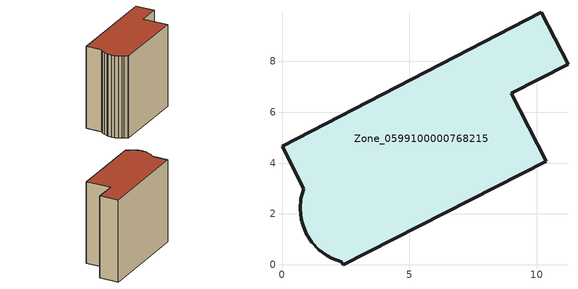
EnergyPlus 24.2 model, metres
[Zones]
Zone_0599100000768215
 floor ground (C_G): 2.4,0 2.33,0.13 1.95,0.27 1.78,0.36 1.45,0.6 1.18,0.89 0.96,1.23 0.81,1.6 0.76,1.8 0.71,2.2 0.75,2.6 0.85,2.99 0,4.66 10.19,9.93 11.23,7.89 9.01,6.75 10.38,4.08 z0
 wall outside (C_F): 0.75,2.6 0.71,2.2 0.76,1.8 0.81,1.6 0.96,1.23 1.18,0.89 1.45,0.6 1.78,0.36 1.95,0.27 2.33,0.13 2.4,0 10.38,4.08 9.01,6.75 11.23,7.89 10.19,9.93 0,4.66 0.85,2.99 0.75,2.6 z0:9.88
 roof outside (C_R): 9.01,6.75 11.23,7.89 10.19,9.93 0,4.66 0.85,2.99 0.75,2.6 0.71,2.2 0.76,1.8 0.81,1.6 0.96,1.23 1.18,0.89 1.45,0.6 1.78,0.36 1.95,0.27 2.33,0.13 2.4,0 10.38,4.08 z9.88
[BUILDING]
Pand.0599100000768215: North Axis=0; Terrain=City; Loads Convergence Tolerance Value=0.04; Temperature Convergence Tolerance Value=0.4; Solar Distribution=FullExterior; Maximum Number of Warmup Days=25; Minimum Number of Warmup Days=1
[Site:Location]
Rotterdam.The.Hague.AP_ZH_NLD Design_Conditions: Latitude=51.96; Longitude=4.45; Time Zone=1; Elevation=-4.5
[SITE:GROUNDTEMPERATURE:BUILDINGSURFACE]
18, 18, 18, 18, 18, 18, 18, 18, 18, 18, 18, 18
[MATERIAL] Thermal Absorptance=0.9; Solar Absorptance=0.7; Visible Absorptance=0.7
Name | Roughness | Thickness | Conductivity | Density | Specific Heat
G.TI.1946 | MediumSmooth | 0.15 | 1 | 540 | 1210
F.TI.1946 | Rough | 0.3 | 0.857143 | 1920 | 840
R.TI.1946 | MediumRough | 0.2 | 0.1 | 1500 | 1000
[CONSTRUCTION]
C_G: G.TI.1946
C_F: F.TI.1946
C_R: R.TI.1946
[ZONE]
Zone_0599100000768215: Type=1; Multiplier=1; Ceiling Height=Autocalculate; Volume=Autocalculate; Floor Area=autocalculate; Part of Total Floor Area=Yes
[ZONEINFILTRATION:DESIGNFLOWRATE]
Infil_Zone_0599100000768215: Zone or ZoneList or Space or SpaceList=Zone_0599100000768215; Schedule=AlwaysOn; Design Flow Rate Calculation Method=Flow/Area; Flow Rate per Floor Area=0.003; Constant Term Coefficient=1; Temperature Term Coefficient=0; Velocity Term Coefficient=0; Velocity Squared Term Coefficient=0
[HVACTEMPLATE:ZONE:IDEALLOADSAIRSYSTEM]
Zone_0599100000768215: Maximum Heating Supply Air Temperature=50; Minimum Cooling Supply Air Temperature=13; Maximum Heating Supply Air Humidity Ratio=0.0156; Minimum Cooling Supply Air Humidity Ratio=0.0077; Heating Limit=NoLimit; Cooling Limit=NoLimit; Dehumidification Control Type=ConstantSensibleHeatRatio; Cooling Sensible Heat Ratio=0.7; Dehumidification Setpoint=60; Humidification Control Type=None; Humidification Setpoint=30; Outdoor Air Method=None; Outdoor Air Flow Rate per Person=0.00944; Outdoor Air Flow Rate per Zone Floor Area=0; Outdoor Air Flow Rate per Zone=0; Demand Controlled Ventilation Type=None; Outdoor Air Economizer Type=NoEconomizer; Heat Recovery Type=None; Sensible Heat Recovery Effectiveness=0.7; Latent Heat Recovery Effectiveness=0.65
[ZONECONTROL:THERMOSTAT]
ThermostatControl_Zone_0599100000768215: Zone or ZoneList=Zone_0599100000768215; Control Type Schedule=DualSetpointControlType; Control 1=Thermostat_Zone_0599100000768215; Temperature Difference Between Cutout And Setpoint=0
[THERMOSTATSETPOINT:DUALSETPOINT]
Thermostat_Zone_0599100000768215: Heating Setpoint Temperature Schedule=HeatingSetpoint_Zone_0599100000768215; Cooling Setpoint Temperature Schedule=CoolingSetpoint_Zone_0599100000768215
[SCHEDULE:COMPACT]
HeatingSetpoint_Zone_0599100000768215: Through: 12/31, For: AllDays, Until: 24:00, 21
CoolingSetpoint_Zone_0599100000768215: Through: 12/31, For: AllDays, Until: 24:00, 24
DualSetpointControlType: Through: 12/31, For: AllDays, Until: 24:00, 4
AlwaysOn: Through: 12/31, For: AllDays, Until: 24:00, 1
